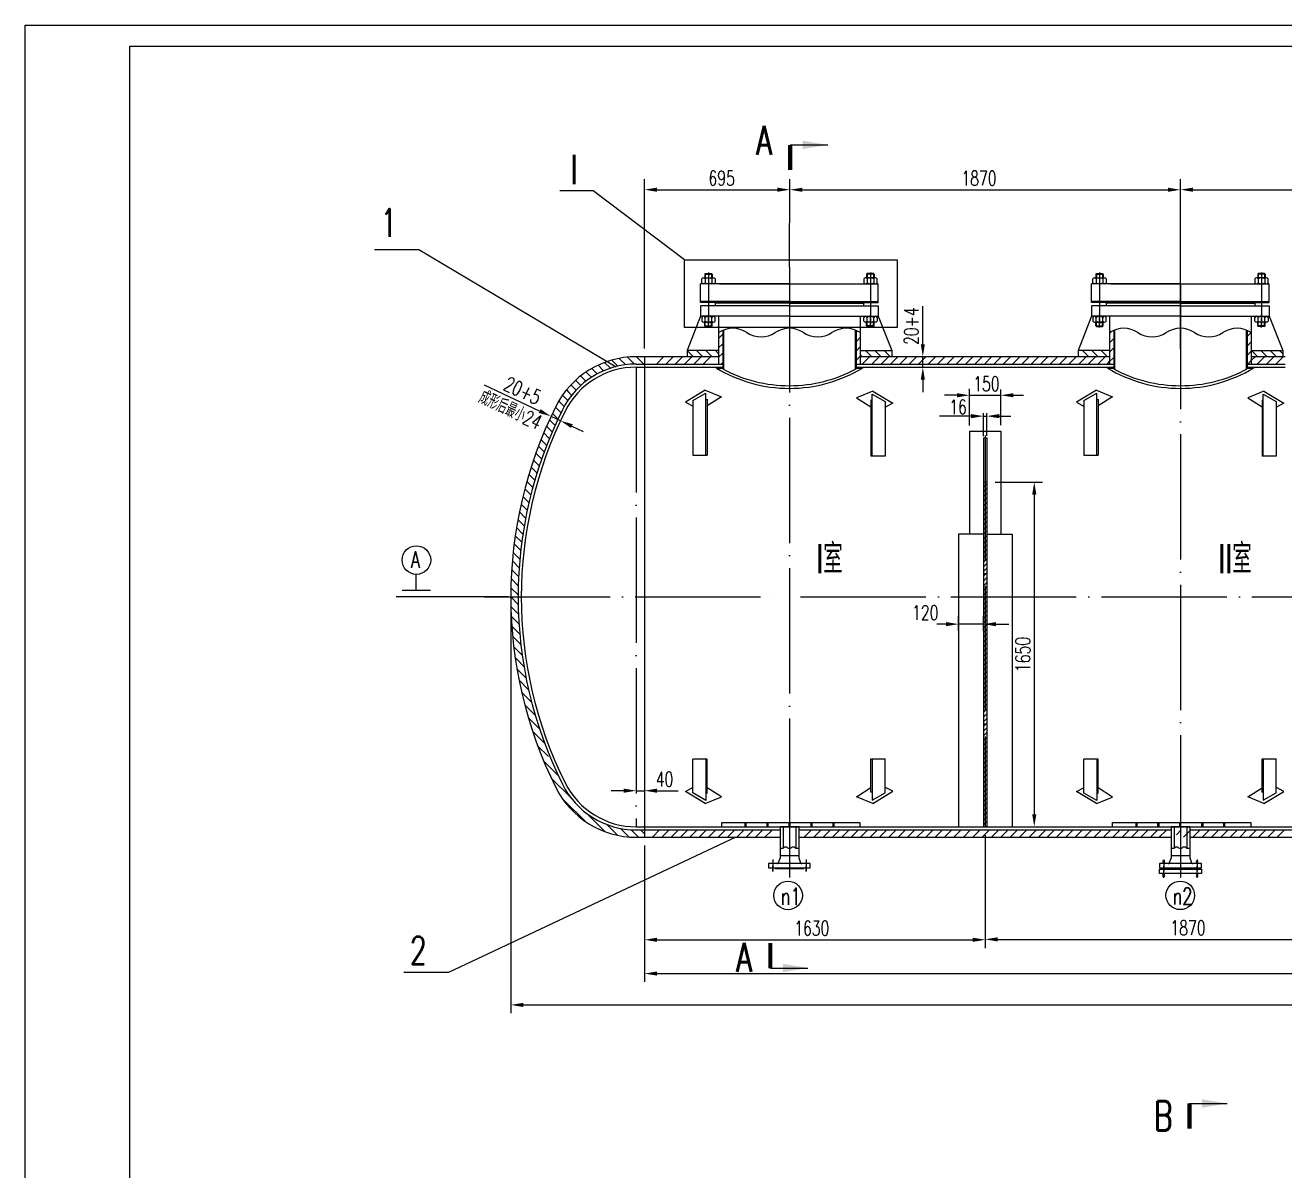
# Model space of a CAD drawing. Extents: x -54047 to 31317, y -2 to 11950.
# Drawn here: x -19668 to -13641, y 6396 to 11880 of the extents above; entities that cross this region are included whole.
import ezdxf
from ezdxf.enums import TextEntityAlignment as Align

# ---------------------------------------------------------------- set-up
doc = ezdxf.new("R2010")
doc.units = 0
doc.header["$LTSCALE"] = 20
doc.linetypes.add('DASHDOT-M', pattern=[36, 30, -3, 0, -3])
doc.layers.get('0').update_dxf_attribs({"linetype": 'CONTINUOUS'})
doc.styles.add('BIAOZHU', font='ROMANS.shx', dxfattribs={"width": 0.7, "bigfont": 'HLFSD.shx'})
doc.styles.add('HZ', font='ROMANS.shx', dxfattribs={"width": 0.7, "height": 60, "bigfont": 'HLFSD.shx'})
doc.styles.add('ROMANS', font='ROMANS', dxfattribs={"width": 0.7, "height": 60})
pattern_1 = [(135, (-19667.798, 1992.204), (-22.45064, -22.45064), [])]
pattern_2 = [(45, (-19637.798, 1992.204), (-11.22532, 11.22532), [])]

msp = doc.modelspace()

# ---------------------------------------------------------------- hatches: boundary and pattern name
at = {"linetype": 'Continuous'}
h = msp.add_hatch(dxfattribs=at)
h.set_pattern_fill('ANSI31', scale=10, style=0)
h.set_pattern_definition([(45, (-19574.798, 1992.204), (-22.45064, 22.45064), [])])
h.paths.add_polyline_path([(-16330.3, 10387.7), (-16350.3, 10387.7), (-16350.3, 10257.8), (-16330.3, 10257.8)])
h.paths.add_polyline_path([(-16330.3, 10419.4, 0.046124), (-16350.3, 10408.7), (-16350.3, 10387.7), (-16330.3, 10387.7)])
h.paths.add_polyline_path([(-15672.3, 10387.7), (-15692.3, 10387.7), (-15692.3, 10257.8), (-15672.3, 10257.8)])
h.paths.add_polyline_path([(-15672.3, 10408.7, 0.046124), (-15692.3, 10419.4), (-15692.3, 10387.7), (-15672.3, 10387.7)])
h = msp.add_hatch(dxfattribs=at)
h.set_pattern_fill('ANSI31', scale=10, style=0)
h.set_pattern_definition([(45, (-19703.798, 1992.204), (-22.45064, 22.45064), [])])
h.paths.add_polyline_path([(-14459.3, 10419.4, 0.046124), (-14479.3, 10408.7), (-14479.3, 10257.8), (-14459.3, 10257.8)])
h.paths.add_polyline_path([(-13801.3, 10408.7, 0.046124), (-13821.3, 10419.4), (-13821.3, 10257.8), (-13801.3, 10257.8)])
h = msp.add_hatch(dxfattribs=at)
h.set_pattern_fill('ANSI31', scale=10, angle=90, style=0)
h.set_pattern_definition([(135, (-19574.798, 1992.204), (-22.45064, -22.45064), [])])
h.paths.add_polyline_path([(-15521.3, 10322.8), (-15672.3, 10322.8), (-15672.3, 10292.8), (-15521.3, 10292.8)])
h.paths.add_polyline_path([(-16350.3, 10322.8), (-16501.3, 10322.8), (-16501.3, 10292.8), (-16350.3, 10292.8)])
h = msp.add_hatch(dxfattribs=at)
h.set_pattern_fill('ANSI31', scale=10, angle=90, style=0)
h.set_pattern_definition([(135, (-19703.798, 1992.204), (-22.45064, -22.45064), [])])
h.paths.add_polyline_path([(-13650.3, 10322.8), (-13801.3, 10322.8), (-13801.3, 10292.8), (-13650.3, 10292.8)])
h.paths.add_polyline_path([(-14479.3, 10322.8), (-14630.3, 10322.8), (-14630.3, 10292.8), (-14479.3, 10292.8)])
h = msp.add_hatch(dxfattribs=at)
h.set_pattern_fill('ANSI31', scale=10, angle=90, style=0)
h.set_pattern_definition(pattern_1)
h.paths.add_polyline_path([(-16744.3, 10257.8), (-16704.3, 10257.8), (-16704.3, 10292.8), (-16744.3, 10292.8, 0.150271), (-16986, 10218.5), (-16956.7, 10195.8, -0.142887)])
h.paths.add_polyline_path([(-17120.3, 9992.8), (-17152, 10007.6, 0.034825), (-17254.1, 9742.8), (-17217.4, 9742.8, -0.03348)])
h.paths.add_polyline_path([(-17217.4, 9742.8), (-17254.1, 9742.8, 0.074775), (-17344.3, 9142.8), (-17309.3, 9142.8, -0.076127)])
h = msp.add_hatch(dxfattribs=at)
h.set_pattern_fill('ANSI31', scale=10, style=0)
h.set_pattern_definition([(45, (-19615.294, 1992.204), (-22.45064, 22.45064), [])])
h.paths.add_polyline_path([(-16390.8, 10292.8), (-16651.8, 10292.8), (-16651.8, 10257.8), (-16390.8, 10257.8)])
h = msp.add_hatch(dxfattribs=at)
h.set_pattern_fill('ANSI31', scale=10, angle=90, style=0)
h.set_pattern_definition(pattern_1)
h.paths.add_polyline_path([(-16956.7, 10195.8), (-16986, 10218.5, 0.074338), (-17079.4, 10132.3), (-17051.8, 10110.8, -0.081254)])
h = msp.add_hatch(dxfattribs=at)
h.set_pattern_fill('ANSI31', scale=5, style=0)
h.set_pattern_definition(pattern_2)
h.paths.add_polyline_path([(-15074.3, 9692.8), (-15082.3, 9692.8), (-15082.3, 9514.7), (-15074.3, 9514.7)])
h = msp.add_hatch(dxfattribs=at)
h.set_pattern_fill('ANSI31', scale=5, style=0)
h.set_pattern_definition(pattern_2)
h.paths.add_polyline_path([(-15066.3, 9692.8), (-15074.3, 9692.8), (-15074.3, 9514.7), (-15066.3, 9514.7)])
h = msp.add_hatch(dxfattribs=at)
h.set_pattern_fill('ANSI31', scale=5, style=0)
h.set_pattern_definition(pattern_2)
h.paths.add_polyline_path([(-15066.3, 9514.7), (-15074.3, 9514.7), (-15074.3, 9142.8), (-15066.3, 9142.8)])
h.paths.add_polyline_path([(-15074.3, 9514.7), (-15082.3, 9514.7), (-15082.3, 9482.8), (-15082.3, 9142.8), (-15074.3, 9142.8)])
h = msp.add_hatch(dxfattribs=at)
h.set_pattern_fill('ANSI31', scale=10, angle=90, style=0)
h.set_pattern_definition(pattern_1)
h.paths.add_polyline_path([(-17309.3, 9142.8), (-17344.3, 9142.8, 0.036425), (-17322.7, 8846.8), (-17284.9, 8830.7, -0.039093)])
h = msp.add_hatch(dxfattribs=at)
h.set_pattern_fill('ANSI31', scale=5, style=0)
h.set_pattern_definition(pattern_2)
h.paths.add_polyline_path([(-15074.3, 9142.8), (-15082.3, 9142.8), (-15082.3, 9007.6), (-15074.3, 9007.6)])
h.paths.add_polyline_path([(-15066.3, 9142.8), (-15074.3, 9142.8), (-15074.3, 9007.6), (-15066.3, 9007.6)])
h = msp.add_hatch(dxfattribs=at)
h.set_pattern_fill('ANSI31', scale=5, style=0)
h.set_pattern_definition(pattern_2)
h.paths.add_polyline_path([(-15074.3, 9007.6), (-15082.3, 9007.6), (-15082.3, 8384.4), (-15074.3, 8384.4)])
h.paths.add_polyline_path([(-15066.3, 9007.6), (-15074.3, 9007.6), (-15074.3, 8384.4), (-15066.3, 8384.4)])
h = msp.add_hatch(dxfattribs=at)
h.set_pattern_fill('ANSI31', scale=10, angle=90, style=0)
h.set_pattern_definition(pattern_1)
h.paths.add_polyline_path([(-17284.9, 8830.7), (-17322.7, 8846.8, 0.059626), (-17195.9, 8378.8), (-17158.1, 8378.8, -0.058724)])
h = msp.add_hatch(dxfattribs=at)
h.set_pattern_fill('ANSI31', scale=5, style=0)
h.set_pattern_definition(pattern_2)
h.paths.add_polyline_path([(-15074.3, 8384.4), (-15082.3, 8384.4), (-15082.3, 8042.8), (-15074.3, 8042.8)])
h.paths.add_polyline_path([(-15066.3, 8384.4), (-15074.3, 8384.4), (-15074.3, 8042.8), (-15066.3, 8042.8)])
h = msp.add_hatch(dxfattribs=at)
h.set_pattern_fill('ANSI31', scale=10, angle=90, style=0)
h.set_pattern_definition(pattern_1)
h.paths.add_polyline_path([(-17060.9, 8186.6), (-17090.8, 8168.1, 0.11693), (-16939.5, 8039.6), (-16921.1, 8069.5, -0.117004)])
h = msp.add_hatch(dxfattribs=at)
h.set_pattern_fill('ANSI31', scale=10, angle=90, style=0)
h.set_pattern_definition(pattern_1)
h.paths.add_polyline_path([(-16704.3, 8027.8), (-16744.3, 8027.8, -0.116477), (-16921.1, 8069.5), (-16939.5, 8039.6, 0.118331), (-16744.3, 7992.8), (-16704.3, 7992.8)])

# ---------------------------------------------------------------- linework, layer by layer
at = {"color": 7, "linetype": 'Continuous'}
for p, q in [((-19667.8, 11880), (-2867.8, 11880)), ((-19667.8, 0), (-19667.8, 11880)), ((-16704.3, 10332.8), (-16704.3, 11142.4)), ((-16644.3, 11092.5), (-16069.3, 11092.5)), ((-16011.3, 10721), (-16009.3, 11142.4)), ((-15949.3, 11092.1), (-14200.3, 11092.1)), ((-14140.3, 10641.8), (-14140.3, 11142.4)), ((-14140.3, 11132.1), (-14140.3, 11132.4)), ((-14080.3, 11092.4), (-12330.3, 11092.4)), ((-16950.7, 11087.5), (-17109.1, 11087.5)), ((-16513.7, 10756.1), (-16950.7, 11087.5)), ((-16009.3, 11052.5), (-16009.3, 11052.1)), ((-14140.3, 11052.5), (-14140.3, 11052.1)), ((-14140.3, 10370.9), (-14140.3, 10978)), ((-16840, 10242.3), (-17783.9, 10804)), ((-14140.3, 10330.9), (-14140.3, 10768.5)), ((-16413.8, 10690.6), (-16413.8, 10670.6)), ((-16383.8, 10690.6), (-16383.8, 10670.6)), ((-15638.8, 10690.6), (-15638.8, 10670.6)), ((-15608.8, 10690.6), (-15608.8, 10670.6)), ((-14542.8, 10690.6), (-14542.8, 10670.6)), ((-14512.8, 10690.6), (-14512.8, 10670.6)), ((-13767.8, 10690.6), (-13767.8, 10670.6)), ((-13737.8, 10690.6), (-13737.8, 10670.6)), ((-15373, 10352.8), (-15373, 10535.6)), ((-16413.8, 10438), (-16413.8, 10458)), ((-16383.8, 10438), (-16383.8, 10458)), ((-15638.8, 10438), (-15638.8, 10458)), ((-15608.8, 10438), (-15608.8, 10458)), ((-14542.8, 10438), (-14542.8, 10458)), ((-14512.8, 10438), (-14512.8, 10458)), ((-13767.8, 10438), (-13767.8, 10458)), ((-13737.8, 10438), (-13737.8, 10458)), ((-15662.5, 10257.3), (-15627.5, 10292.3)), ((-15617.6, 10257.3), (-15582.6, 10292.3)), ((-15572.7, 10257.3), (-15537.7, 10292.3)), ((-15527.8, 10257.3), (-15492.8, 10292.3)), ((-15482.9, 10257.3), (-15447.9, 10292.3)), ((-15438, 10257.3), (-15403, 10292.3)), ((-15393.1, 10257.3), (-15358.1, 10292.3)), ((-15373, 10242.8), (-15373, 10292.8)), ((-15348.1, 10257.3), (-15313.1, 10292.3)), ((-15303.2, 10257.3), (-15268.2, 10292.3)), ((-15258.3, 10257.3), (-15223.3, 10292.3)), ((-15213.4, 10257.3), (-15178.4, 10292.3)), ((-15168.5, 10257.3), (-15133.5, 10292.3)), ((-15123.6, 10257.3), (-15088.6, 10292.3)), ((-15078.7, 10257.3), (-15043.7, 10292.3)), ((-15033.8, 10257.3), (-14998.8, 10292.3)), ((-14988.9, 10257.3), (-14953.9, 10292.3)), ((-14944, 10257.3), (-14909, 10292.3)), ((-14899.1, 10257.3), (-14864.1, 10292.3)), ((-14854.2, 10257.3), (-14819.2, 10292.3)), ((-14809.3, 10257.3), (-14774.3, 10292.3)), ((-14764.4, 10257.3), (-14728.9, 10292.8)), ((-14719.4, 10257.8), (-14684.4, 10292.8)), ((-14674.5, 10257.8), (-14639.5, 10292.8)), ((-14626.2, 10257.8), (-14591.2, 10292.8)), ((-14581.3, 10257.8), (-14546.3, 10292.8)), ((-14536.4, 10257.8), (-14501.4, 10292.8)), ((-14491.5, 10257.8), (-14479.3, 10270)), ((-13801.3, 10274.4), (-13783, 10292.8)), ((-13773.1, 10257.8), (-13738.1, 10292.8)), ((-13728.2, 10257.8), (-13693.2, 10292.8)), ((-13683.3, 10257.8), (-13648.3, 10292.8)), ((-17206.3, 10033), (-17471, 10156.1)), ((-15373, 10182.8), (-15373, 10122.8)), ((-15149.3, 9963.8), (-15149.3, 10138.8)), ((-14999.3, 9965.2), (-14999.3, 10136.3)), ((-17089.3, 10055.3), (-17114.9, 10080.9)), ((-17072.2, 10083.1), (-17097.4, 10108.3)), ((-17053.2, 10109), (-17066.1, 10121.9)), ((-15209.3, 10108.5), (-15269.3, 10108.5)), ((-15149.3, 10108.5), (-14999.3, 10108.5)), ((-14939.3, 10108.5), (-14891.4, 10108.5)), ((-17106.7, 9986.4), (-17152, 10007.6)), ((-17119.1, 9995.3), (-17145.4, 10021.6)), ((-17104.5, 10025.6), (-17130.6, 10051.7)), ((-15142.3, 10008.5), (-15293.9, 10008.5)), ((-15082.3, 9913.3), (-15082.3, 10022.5)), ((-15082.3, 10008.5), (-15066.3, 10008.5)), ((-15066.3, 9913.7), (-15066.3, 10022.5)), ((-15006.3, 10008.5), (-14952.2, 10008.5)), ((-17052.3, 9961), (-16998, 9935.5)), ((-15026.3, 9692.8), (-14799.8, 9692.8)), ((-14839.8, 9632.8), (-14839.8, 8102.8)), ((-17798.9, 9251), (-17798.9, 9176.1)), ((-17356.9, 9142.8), (-17644, 9142.8)), ((-17344.3, 9102.8), (-17344.3, 7150.2)), ((-15202.3, 8980.9), (-15202.3, 9052.8)), ((-15082.3, 8980.9), (-15082.3, 9052.8)), ((-15262.3, 9012.8), (-15305.8, 9012.8)), ((-15082.3, 9012.8), (-15202.3, 9012.8)), ((-15022.3, 9012.8), (-14962.3, 9012.8)), ((-17117.9, 8287.9), (-17186.8, 8356.8)), ((-17059.2, 8184.2), (-17151.1, 8276.1)), ((-16804.3, 8215.6), (-16864.3, 8215.6)), ((-16744.3, 8215.6), (-16704.3, 8215.6)), ((-16644.3, 8215.6), (-16542.9, 8215.6)), ((-16667.2, 7992.8), (-16632.2, 8027.8)), ((-16622.3, 7992.8), (-16587.3, 8027.8)), ((-16577.4, 7992.8), (-16542.4, 8027.8)), ((-16532.5, 7992.8), (-16497.5, 8027.8)), ((-16487.6, 7992.8), (-16452.6, 8027.8)), ((-16442.7, 7992.8), (-16407.7, 8027.8)), ((-16397.8, 7992.8), (-16362.8, 8027.8)), ((-16352.9, 7992.8), (-16317.9, 8027.8)), ((-16308, 7992.8), (-16273, 8027.8)), ((-16263.1, 7992.8), (-16228.1, 8027.8)), ((-16218.2, 7992.8), (-16183.2, 8027.8)), ((-16173.3, 7992.8), (-16138.3, 8027.8)), ((-16128.4, 7992.8), (-16095.6, 8025.6)), ((-15940, 7992.8), (-15905, 8027.8)), ((-15895.1, 7992.8), (-15860.1, 8027.8)), ((-15850.2, 7992.8), (-15815.2, 8027.8)), ((-15805.3, 7992.8), (-15770.3, 8027.8)), ((-15760.3, 7992.8), (-15725.3, 8027.8)), ((-15715.4, 7992.8), (-15680.4, 8027.8)), ((-15670.5, 7992.8), (-15635.5, 8027.8)), ((-15625.6, 7992.8), (-15590.6, 8027.8)), ((-15580.7, 7992.8), (-15545.7, 8027.8)), ((-15569.4, 8042.8), (-15543.4, 8042.8)), ((-15535.8, 7992.8), (-15500.8, 8027.8)), ((-15490.9, 7992.8), (-15455.9, 8027.8)), ((-15446, 7992.8), (-15411, 8027.8)), ((-15401.1, 7992.8), (-15368.3, 8025.6)), ((-15358.8, 7992.8), (-15323.8, 8027.8)), ((-15313.9, 7992.8), (-15278.9, 8027.8)), ((-15269, 7992.8), (-15234, 8027.8)), ((-15224.1, 7992.8), (-15189.1, 8027.8)), ((-15179.2, 7992.8), (-15144.2, 8027.8)), ((-15134.3, 7992.8), (-15099.3, 8027.8)), ((-15089.4, 7992.8), (-15054.4, 8027.8)), ((-15044.5, 7992.8), (-15009.5, 8027.8)), ((-14999.6, 7992.8), (-14964.6, 8027.8)), ((-14988.2, 8042.8), (-14962.2, 8042.8)), ((-14954.7, 7992.8), (-14919.7, 8027.8)), ((-14909.8, 7992.8), (-14874.8, 8027.8)), ((-14906.3, 8042.8), (-14799.8, 8042.8)), ((-14864.9, 7992.8), (-14829.9, 8027.8)), ((-14820, 7992.8), (-14787.1, 8025.6)), ((-14778.3, 7992.8), (-14743.3, 8027.8)), ((-14733.4, 7992.8), (-14698.4, 8027.8)), ((-14688.5, 7992.8), (-14653.5, 8027.8)), ((-14643.6, 7992.8), (-14608.6, 8027.8)), ((-14598.7, 7992.8), (-14563.7, 8027.8)), ((-14553.8, 7992.8), (-14518.8, 8027.8)), ((-14508.9, 7992.8), (-14473.9, 8027.8)), ((-14464, 7992.8), (-14429, 8027.8)), ((-14452.6, 8042.8), (-14426.7, 8042.8)), ((-14419.1, 7992.8), (-14384.1, 8027.8)), ((-14374.2, 7992.8), (-14339.2, 8027.8)), ((-14370.8, 8042.8), (-14264.2, 8042.8)), ((-14329.3, 7992.8), (-14294.3, 8027.8)), ((-14284.4, 7992.8), (-14251.6, 8025.6)), ((-14242.2, 7992.8), (-14209.4, 8025.6)), ((-14159.8, 8004.3), (-14136.3, 8027.8)), ((-14126.4, 7992.8), (-14091.4, 8027.8)), ((-14081.5, 7992.8), (-14046.5, 8027.8)), ((-14036.6, 7992.8), (-14001.6, 8027.8)), ((-13991.7, 7992.8), (-13956.7, 8027.8)), ((-13946.8, 7992.8), (-13911.8, 8027.8)), ((-13901.9, 7992.8), (-13866.9, 8027.8)), ((-13857, 7992.8), (-13822, 8027.8)), ((-13812.1, 7992.8), (-13777.1, 8027.8)), ((-13767.2, 7992.8), (-13732.2, 8027.8)), ((-13722.3, 7992.8), (-13687.3, 8027.8)), ((-13677.4, 7992.8), (-13642.4, 8027.8)), ((-16268.3, 7992.8), (-17643.2, 7345.7)), ((-15074.3, 8002.8), (-15074.3, 7462)), ((-15074.3, 8002.8), (-15074.3, 7463.9)), ((-16704.3, 7952.8), (-16704.3, 7462)), ((-16704.3, 7952.8), (-16704.3, 7300.3)), ((-16704.3, 7952.8), (-16704.3, 7598.1)), ((-16644.3, 7502), (-15134.3, 7502)), ((-15014.3, 7503.9), (-13264.3, 7503.9)), ((-16644.3, 7340.3), (-9764.3, 7340.3)), ((-17284.3, 7190.2), (-9124.3, 7190.2))]:
    msp.add_line(p, q, dxfattribs=at)
at = {"color": 4, "linetype": 'Continuous'}
for p, q in [((-19167.8, 11780), (-2967.8, 11780)), ((-19167.8, 100), (-19167.8, 11780)), ((-16007.6, 11306.9), (-15827.6, 11306.9)), ((-17783.9, 10804), (-17997.3, 10804)), ((-16423.1, 10670.6), (-16374.5, 10670.6)), ((-16413.8, 10690.6), (-16416.8, 10687.6)), ((-16416.8, 10687.6), (-16416.8, 10670.6)), ((-16416.8, 10687.6), (-16380.8, 10687.6)), ((-16413.8, 10690.6), (-16383.8, 10690.6)), ((-16383.8, 10690.6), (-16380.8, 10687.6)), ((-16380.8, 10687.6), (-16380.8, 10670.6)), ((-15599.5, 10670.6), (-15648.1, 10670.6)), ((-15638.8, 10690.6), (-15641.8, 10687.6)), ((-15605.8, 10687.6), (-15641.8, 10687.6)), ((-15641.8, 10687.6), (-15641.8, 10670.6)), ((-15608.8, 10690.6), (-15638.8, 10690.6)), ((-15608.8, 10690.6), (-15605.8, 10687.6)), ((-15605.8, 10687.6), (-15605.8, 10670.6)), ((-14552.1, 10670.6), (-14503.5, 10670.6)), ((-14542.8, 10690.6), (-14545.8, 10687.6)), ((-14545.8, 10687.6), (-14509.8, 10687.6)), ((-14545.8, 10687.6), (-14545.8, 10670.6)), ((-14542.8, 10690.6), (-14512.8, 10690.6)), ((-14512.8, 10690.6), (-14509.8, 10687.6)), ((-14509.8, 10687.6), (-14509.8, 10670.6)), ((-13728.5, 10670.6), (-13777.1, 10670.6)), ((-13767.8, 10690.6), (-13770.8, 10687.6)), ((-13770.8, 10687.6), (-13770.8, 10670.6)), ((-13734.8, 10687.6), (-13770.8, 10687.6)), ((-13737.8, 10690.6), (-13767.8, 10690.6)), ((-13737.8, 10690.6), (-13734.8, 10687.6)), ((-13734.8, 10687.6), (-13734.8, 10670.6)), ((-16436.3, 10551.8), (-16436.3, 10641.8)), ((-16011.3, 10641.8), (-16436.3, 10641.8)), ((-16430.7, 10647.3), (-16430.7, 10665.1)), ((-16374.5, 10641.8), (-16423.1, 10641.8)), ((-16414.8, 10665.1), (-16414.8, 10647.3)), ((-16382.9, 10665.1), (-16382.9, 10647.3)), ((-16367, 10665.1), (-16367, 10647.3)), ((-16346.3, 10641.8), (-15676.3, 10641.8)), ((-16011.3, 10641.8), (-15586.3, 10641.8)), ((-15655.7, 10665.1), (-15655.7, 10647.3)), ((-15648.1, 10641.8), (-15599.5, 10641.8)), ((-15639.8, 10665.1), (-15639.8, 10647.3)), ((-15607.9, 10665.1), (-15607.9, 10647.3)), ((-15592, 10647.3), (-15592, 10665.1)), ((-15586.3, 10551.8), (-15586.3, 10641.8)), ((-14140.3, 10641.8), (-14565.3, 10641.8)), ((-14565.3, 10551.8), (-14565.3, 10641.8)), ((-14559.7, 10647.3), (-14559.7, 10665.1)), ((-14503.5, 10641.8), (-14552.1, 10641.8)), ((-14543.8, 10665.1), (-14543.8, 10647.3)), ((-14511.9, 10665.1), (-14511.9, 10647.3)), ((-14496, 10665.1), (-14496, 10647.3)), ((-14475.3, 10641.8), (-13805.3, 10641.8)), ((-14140.3, 10641.8), (-13715.3, 10641.8)), ((-13784.7, 10665.1), (-13784.7, 10647.3)), ((-13777.1, 10641.8), (-13728.5, 10641.8)), ((-13768.8, 10665.1), (-13768.8, 10647.3)), ((-13736.9, 10665.1), (-13736.9, 10647.3)), ((-13721, 10647.3), (-13721, 10665.1)), ((-13715.3, 10551.8), (-13715.3, 10641.8)), ((-16011.3, 10556.8), (-16436.3, 10556.8)), ((-16011.3, 10551.8), (-16436.3, 10551.8)), ((-16366.3, 10548.8), (-16366.3, 10536.8)), ((-16011.3, 10548.8), (-16366.3, 10548.8)), ((-16361.3, 10551.8), (-16361.3, 10548.8)), ((-16011.3, 10556.8), (-15586.3, 10556.8)), ((-16011.3, 10551.8), (-15586.3, 10551.8)), ((-16011.3, 10548.8), (-15656.3, 10548.8)), ((-15661.3, 10551.8), (-15661.3, 10548.8)), ((-15656.3, 10548.8), (-15656.3, 10536.8)), ((-14140.3, 10556.8), (-14565.3, 10556.8)), ((-14140.3, 10551.8), (-14565.3, 10551.8)), ((-14140.3, 10548.8), (-14495.3, 10548.8)), ((-14495.3, 10548.8), (-14495.3, 10536.8)), ((-14490.3, 10551.8), (-14490.3, 10548.8)), ((-14140.3, 10556.8), (-13715.3, 10556.8)), ((-14140.3, 10551.8), (-13715.3, 10551.8)), ((-14140.3, 10548.8), (-13785.3, 10548.8)), ((-13790.3, 10551.8), (-13790.3, 10548.8)), ((-13785.3, 10548.8), (-13785.3, 10536.8)), ((-16436.3, 10486.8), (-16501.3, 10322.8)), ((-16436.3, 10536.8), (-16436.3, 10486.8)), ((-16011.3, 10536.8), (-16436.3, 10536.8)), ((-16011.3, 10486.8), (-16436.3, 10486.8)), ((-16374.5, 10486.8), (-16423.1, 10486.8)), ((-16350.3, 10486.8), (-16350.3, 10257.8)), ((-16011.3, 10536.8), (-15586.3, 10536.8)), ((-16011.3, 10486.8), (-15586.3, 10486.8)), ((-15672.3, 10486.8), (-15672.3, 10257.8)), ((-15648.1, 10486.8), (-15599.5, 10486.8)), ((-15586.3, 10536.8), (-15586.3, 10486.8)), ((-15586.3, 10486.8), (-15521.3, 10322.8)), ((-14565.3, 10486.8), (-14630.3, 10322.8)), ((-14140.3, 10536.8), (-14565.3, 10536.8)), ((-14565.3, 10536.8), (-14565.3, 10486.8)), ((-14140.3, 10486.8), (-14565.3, 10486.8)), ((-14503.5, 10486.8), (-14552.1, 10486.8)), ((-14479.3, 10486.8), (-14479.3, 10257.8)), ((-14140.3, 10536.8), (-13715.3, 10536.8)), ((-14140.3, 10486.8), (-13715.3, 10486.8)), ((-13801.3, 10486.8), (-13801.3, 10257.8)), ((-13777.1, 10486.8), (-13728.5, 10486.8)), ((-13715.3, 10536.8), (-13715.3, 10486.8)), ((-13715.3, 10486.8), (-13650.3, 10322.8)), ((-16430.7, 10481.3), (-16430.7, 10463.5)), ((-16423.1, 10458), (-16374.5, 10458)), ((-16416.8, 10441), (-16416.8, 10458)), ((-16416.8, 10441), (-16380.8, 10441)), ((-16413.8, 10438), (-16416.8, 10441)), ((-16414.8, 10463.5), (-16414.8, 10481.3)), ((-16413.8, 10438), (-16383.8, 10438)), ((-16383.8, 10438), (-16380.8, 10441)), ((-16382.9, 10463.5), (-16382.9, 10481.3)), ((-16380.8, 10441), (-16380.8, 10458)), ((-16367, 10463.5), (-16367, 10481.3)), ((-15655.7, 10463.5), (-15655.7, 10481.3)), ((-15599.5, 10458), (-15648.1, 10458)), ((-15641.8, 10441), (-15641.8, 10458)), ((-15605.8, 10441), (-15641.8, 10441)), ((-15638.8, 10438), (-15641.8, 10441)), ((-15639.8, 10463.5), (-15639.8, 10481.3)), ((-15608.8, 10438), (-15638.8, 10438)), ((-15608.8, 10438), (-15605.8, 10441)), ((-15607.9, 10463.5), (-15607.9, 10481.3)), ((-15605.8, 10441), (-15605.8, 10458)), ((-15592, 10481.3), (-15592, 10463.5)), ((-14559.7, 10481.3), (-14559.7, 10463.5)), ((-14552.1, 10458), (-14503.5, 10458)), ((-14545.8, 10441), (-14545.8, 10458)), ((-14545.8, 10441), (-14509.8, 10441)), ((-14542.8, 10438), (-14545.8, 10441)), ((-14543.8, 10463.5), (-14543.8, 10481.3)), ((-14542.8, 10438), (-14512.8, 10438)), ((-14512.8, 10438), (-14509.8, 10441)), ((-14511.9, 10463.5), (-14511.9, 10481.3)), ((-14509.8, 10441), (-14509.8, 10458)), ((-14496, 10463.5), (-14496, 10481.3)), ((-13784.7, 10463.5), (-13784.7, 10481.3)), ((-13728.5, 10458), (-13777.1, 10458)), ((-13770.8, 10441), (-13770.8, 10458)), ((-13767.8, 10438), (-13770.8, 10441)), ((-13734.8, 10441), (-13770.8, 10441)), ((-13768.8, 10463.5), (-13768.8, 10481.3)), ((-13737.8, 10438), (-13767.8, 10438)), ((-13737.8, 10438), (-13734.8, 10441)), ((-13736.9, 10463.5), (-13736.9, 10481.3)), ((-13734.8, 10441), (-13734.8, 10458)), ((-13721, 10481.3), (-13721, 10463.5)), ((-16330.3, 10419.4), (-16330.3, 10234.8)), ((-16326.3, 10421), (-16326.3, 10232.7)), ((-15696.3, 10421), (-15696.3, 10232.7)), ((-15692.3, 10419.4), (-15692.3, 10234.8)), ((-14459.3, 10419.4), (-14459.3, 10234.8)), ((-14455.3, 10421), (-14455.3, 10232.7)), ((-13825.3, 10421), (-13825.3, 10232.7)), ((-13821.3, 10419.4), (-13821.3, 10234.8)), ((-16501.3, 10322.8), (-16501.3, 10292.8)), ((-16350.3, 10322.8), (-16501.3, 10322.8)), ((-15672.3, 10322.8), (-15521.3, 10322.8)), ((-15521.3, 10322.8), (-15521.3, 10292.8)), ((-14479.3, 10322.8), (-14630.3, 10322.8)), ((-14630.3, 10322.8), (-14630.3, 10292.8)), ((-13801.3, 10322.8), (-13650.3, 10322.8)), ((-13650.3, 10322.8), (-13650.3, 10292.8)), ((-16350.3, 10292.8), (-16744.3, 10292.8)), ((-16744.3, 10257.8), (-16330.3, 10257.8)), ((-16704.3, 10292.8), (-16704.3, 9142.8)), ((-15692.3, 10257.8), (-14818.8, 10257.8)), ((-14818.8, 10292.8), (-15672.3, 10292.8)), ((-14479.3, 10292.8), (-14818.8, 10292.8)), ((-14818.8, 10257.8), (-14459.3, 10257.8)), ((-13821.3, 10257.8), (-13639.8, 10257.8)), ((-13639.8, 10292.8), (-13801.3, 10292.8)), ((-16744.3, 10242.8), (-16330.3, 10242.8)), ((-16360.3, 10242.8), (-16360.3, 10238.8)), ((-16360.3, 10238.8), (-16330.3, 10238.8)), ((-15692.3, 10242.8), (-14818.8, 10242.8)), ((-15692.3, 10238.8), (-15662.3, 10238.8)), ((-15662.3, 10242.8), (-15662.3, 10238.8)), ((-14818.8, 10242.8), (-14459.3, 10242.8)), ((-14489.3, 10242.8), (-14489.3, 10238.8)), ((-14489.3, 10238.8), (-14459.3, 10238.8)), ((-13821.3, 10242.8), (-13639.8, 10242.8)), ((-13821.3, 10238.8), (-13791.3, 10238.8)), ((-13791.3, 10242.8), (-13791.3, 10238.8)), ((-16413.8, 10133.1), (-16509.3, 10075.4)), ((-16413.8, 10133.1), (-16336.9, 10101.7)), ((-15612.8, 10127.9), (-15689.8, 10096.5)), ((-15612.8, 10127.9), (-15517.3, 10070.2)), ((-14542.8, 10132.8), (-14638.3, 10075.1)), ((-14542.8, 10132.8), (-14465.9, 10101.4)), ((-13741.8, 10127.6), (-13818.8, 10096.2)), ((-13741.8, 10127.6), (-13646.3, 10069.9)), ((-16509.3, 10075.4), (-16472.4, 10055.5)), ((-16472.9, 10084), (-16410.8, 10118.6)), ((-16472.9, 10084), (-16472.9, 9822.1)), ((-16410.8, 9822.1), (-16410.8, 10118.6)), ((-16410.8, 10087.3), (-16405.4, 10090.1)), ((-16336.9, 10101.7), (-16405.4, 10057.9)), ((-16405.4, 10090.1), (-16405.4, 9822.1)), ((-15689.8, 10096.5), (-15621.2, 10052.7)), ((-15621.2, 10084.9), (-15621.2, 9816.9)), ((-15615.8, 10082.1), (-15621.2, 10084.9)), ((-15615.8, 9816.9), (-15615.8, 10113.4)), ((-15615.8, 10113.4), (-15553.8, 10078.8)), ((-15517.3, 10070.2), (-15554.3, 10050.3)), ((-15553.8, 10078.8), (-15553.8, 9816.9)), ((-14638.3, 10075.1), (-14601.4, 10055.2)), ((-14601.9, 10083.7), (-14539.8, 10118.3)), ((-14601.9, 10083.7), (-14601.9, 9821.8)), ((-14539.8, 9821.8), (-14539.8, 10118.3)), ((-14539.8, 10087), (-14534.4, 10089.8)), ((-14465.9, 10101.4), (-14534.4, 10057.6)), ((-14534.4, 10089.8), (-14534.4, 9821.8)), ((-13818.8, 10096.2), (-13750.2, 10052.4)), ((-13744.8, 10081.8), (-13750.2, 10084.7)), ((-13750.2, 10084.7), (-13750.2, 9816.6)), ((-13744.8, 10113.1), (-13682.8, 10078.5)), ((-13744.8, 9816.6), (-13744.8, 10113.1)), ((-13646.3, 10069.9), (-13683.3, 10050)), ((-13682.8, 10078.5), (-13682.8, 9816.6)), ((-15149.3, 9936.5), (-15149.3, 9613.6)), ((-15149.3, 9936.5), (-14999.3, 9936.5)), ((-15082.3, 9905.2), (-15082.3, 8042.8)), ((-15082.3, 9905.2), (-15066.3, 9905.2)), ((-15066.3, 9905.2), (-15066.3, 8042.8)), ((-14999.3, 9936.5), (-14999.3, 9613.6)), ((-16472.9, 9822.1), (-16405.4, 9822.1)), ((-15553.8, 9816.9), (-15621.2, 9816.9)), ((-14601.9, 9821.8), (-14534.4, 9821.8)), ((-13682.8, 9816.6), (-13750.2, 9816.6)), ((-15066.3, 9692.8), (-15082.3, 9692.8)), ((-15149.3, 9613.6), (-15149.3, 9577.8)), ((-14999.3, 9613.6), (-14999.3, 9577.8)), ((-15149.3, 9577.8), (-15149.3, 9442.8)), ((-14999.3, 9577.8), (-14999.3, 9442.8)), ((-15202.3, 9442.8), (-15202.3, 8042.8)), ((-15082.3, 9442.8), (-15202.3, 9442.8)), ((-15066.3, 9442.8), (-14946.3, 9442.8)), ((-14946.3, 9442.8), (-14946.3, 8042.8)), ((-17863.5, 9176.1), (-17727.8, 9176.1)), ((-16704.3, 9142.8), (-16704.3, 7992.8)), ((-16472.9, 8204.8), (-16472.9, 8366.7)), ((-16405.4, 8366.7), (-16472.9, 8366.7)), ((-16410.8, 8366.7), (-16410.8, 8169.1)), ((-16405.4, 8204), (-16405.4, 8366.7)), ((-15621.2, 8367.7), (-15553.8, 8367.7)), ((-15621.2, 8208.5), (-15621.2, 8367.7)), ((-15615.8, 8367.7), (-15615.8, 8170)), ((-15553.8, 8205.8), (-15553.8, 8367.7)), ((-14601.9, 8204.5), (-14601.9, 8366.4)), ((-14534.4, 8366.4), (-14601.9, 8366.4)), ((-14539.8, 8366.4), (-14539.8, 8168.8)), ((-14534.4, 8203.7), (-14534.4, 8366.4)), ((-13750.2, 8367.4), (-13682.8, 8367.4)), ((-13750.2, 8208.2), (-13750.2, 8367.4)), ((-13744.8, 8367.4), (-13744.8, 8169.7)), ((-13682.8, 8205.5), (-13682.8, 8367.4)), ((-16509.3, 8211.8), (-16472.4, 8231.7)), ((-16413.8, 8154.1), (-16509.3, 8211.8)), ((-16410.8, 8169.1), (-16472.9, 8204.8)), ((-16410.8, 8203.3), (-16405.4, 8204)), ((-16336.9, 8185.5), (-16405.4, 8229.3)), ((-15689.8, 8186.5), (-15621.2, 8230.3)), ((-15615.8, 8207.5), (-15621.2, 8208.5)), ((-15615.8, 8170), (-15553.8, 8205.8)), ((-15612.8, 8155), (-15517.3, 8212.8)), ((-15517.3, 8212.8), (-15554.3, 8232.7)), ((-14638.3, 8211.6), (-14601.4, 8231.4)), ((-14542.8, 8153.8), (-14638.3, 8211.6)), ((-14539.8, 8168.8), (-14601.9, 8204.5)), ((-14539.8, 8203), (-14534.4, 8203.7)), ((-14465.9, 8185.3), (-14534.4, 8229)), ((-13818.8, 8186.2), (-13750.2, 8230)), ((-13744.8, 8207.2), (-13750.2, 8208.2)), ((-13744.8, 8169.7), (-13682.8, 8205.5)), ((-13741.8, 8154.8), (-13646.3, 8212.5)), ((-13646.3, 8212.5), (-13683.3, 8232.4)), ((-16413.8, 8154.1), (-16336.9, 8185.5)), ((-15612.8, 8155), (-15689.8, 8186.5)), ((-14542.8, 8153.8), (-14465.9, 8185.3)), ((-13741.8, 8154.8), (-13818.8, 8186.2)), ((-16744.3, 8042.8), (-9664.3, 8042.8)), ((-16744.3, 8027.8), (-16055.8, 8027.8)), ((-16335.1, 8062.8), (-15673.9, 8062.8)), ((-16335.1, 8052.8), (-16335.1, 8062.8)), ((-16335.1, 8042.8), (-16335.1, 8052.8)), ((-16222.5, 8042.8), (-16222.5, 8062.8)), ((-16217.5, 8042.8), (-16217.5, 8062.8)), ((-16117.5, 8042.8), (-16117.5, 8062.8)), ((-16112.5, 8042.8), (-16112.5, 8062.8)), ((-15966.8, 8042.8), (-16055.8, 8042.8)), ((-16055.8, 8042.8), (-16055.8, 7893.8)), ((-15965.2, 8042.8), (-16054.2, 8042.8)), ((-16042, 8042.8), (-16042, 7940.5)), ((-16012.5, 8042.8), (-16012.5, 8062.8)), ((-16007.5, 8042.8), (-16007.5, 8062.8)), ((-15980.7, 8042.8), (-15980.7, 7940.5)), ((-15966.8, 8042.8), (-15966.8, 7893.8)), ((-15966.8, 8027.8), (-14184.8, 8027.8)), ((-15906.9, 8042.8), (-15906.9, 8062.8)), ((-15901.9, 8042.8), (-15901.9, 8062.8)), ((-15801.9, 8042.8), (-15801.9, 8062.8)), ((-15796.9, 8042.8), (-15796.9, 8062.8)), ((-15673.9, 8062.8), (-15673.9, 8042.8)), ((-14465.5, 8062.8), (-13804.3, 8062.8)), ((-14465.5, 8052.8), (-14465.5, 8062.8)), ((-14465.5, 8042.8), (-14465.5, 8052.8)), ((-14352.9, 8042.8), (-14352.9, 8062.8)), ((-14347.9, 8042.8), (-14347.9, 8062.8)), ((-14247.9, 8042.8), (-14247.9, 8062.8)), ((-14242.9, 8042.8), (-14242.9, 8062.8)), ((-14095.8, 8042.8), (-14184.8, 8042.8)), ((-14184.8, 8042.8), (-14184.8, 7893.8)), ((-14095.6, 8042.8), (-14184.6, 8042.8)), ((-14095.2, 8042.8), (-14184.2, 8042.8)), ((-14171, 8042.8), (-14171, 7940.5)), ((-14142.9, 8042.8), (-14142.9, 8062.8)), ((-14137.9, 8042.8), (-14137.9, 8062.8)), ((-14109.7, 8042.8), (-14109.7, 7940.5)), ((-14095.8, 8042.8), (-14095.8, 7893.8)), ((-14095.8, 8027.8), (-12314.8, 8027.8)), ((-14037.3, 8042.8), (-14037.3, 8062.8)), ((-14032.3, 8042.8), (-14032.3, 8062.8)), ((-13932.3, 8042.8), (-13932.3, 8062.8)), ((-13927.3, 8042.8), (-13927.3, 8062.8)), ((-13804.3, 8062.8), (-13804.3, 8042.8)), ((-16744.3, 7992.8), (-16055.8, 7992.8)), ((-15966.8, 7992.8), (-14184.8, 7992.8)), ((-14095.8, 7992.8), (-12314.8, 7992.8)), ((-16055.8, 7905.8), (-15966.8, 7905.8)), ((-14184.8, 7905.8), (-14095.8, 7905.8)), ((-15911.3, 7866.8), (-16111.3, 7866.8)), ((-16111.3, 7866.8), (-16111.3, 7845.8)), ((-16111.3, 7845.8), (-15911.3, 7845.8)), ((-16080.3, 7845.8), (-16080.3, 7842.8)), ((-16080.3, 7842.8), (-15942.3, 7842.8)), ((-16055.8, 7893.8), (-16064.8, 7870.6)), ((-15966.8, 7893.8), (-15957.8, 7870.6)), ((-15942.3, 7842.8), (-15942.3, 7845.8)), ((-15911.3, 7845.8), (-15911.3, 7866.8)), ((-14040.3, 7866.8), (-14240.3, 7866.8)), ((-14240.3, 7866.8), (-14240.3, 7845.8)), ((-14240.3, 7845.8), (-14040.3, 7845.8)), ((-14240.3, 7839.8), (-14040.3, 7839.8)), ((-14240.3, 7818.8), (-14240.3, 7839.8)), ((-14225.6, 7869.3), (-14215, 7879.9)), ((-14220.3, 7874.6), (-14225.6, 7879.9)), ((-14220.3, 7874.6), (-14215.1, 7869.4)), ((-14209.3, 7845.8), (-14209.3, 7842.8)), ((-14209.3, 7842.8), (-14071.3, 7842.8)), ((-14209.3, 7842.8), (-14071.3, 7842.8)), ((-14209.3, 7839.8), (-14209.3, 7842.8)), ((-14184.8, 7893.8), (-14193.8, 7870.6)), ((-14095.8, 7893.8), (-14086.8, 7870.6)), ((-14071.3, 7842.8), (-14071.3, 7845.8)), ((-14071.3, 7842.8), (-14071.3, 7839.8)), ((-14055, 7869.3), (-14065.6, 7879.9)), ((-14060.3, 7874.6), (-14065.6, 7869.4)), ((-14060.3, 7874.6), (-14055.1, 7879.9)), ((-14040.3, 7845.8), (-14040.3, 7866.8)), ((-14040.3, 7839.8), (-14040.3, 7818.8)), ((-14040.3, 7818.8), (-14240.3, 7818.8)), ((-14220.3, 7809.5), (-14225.6, 7814.8)), ((-14225.6, 7804.2), (-14215, 7814.8)), ((-14220.3, 7809.5), (-14215.1, 7804.3)), ((-14055, 7804.2), (-14065.6, 7814.8)), ((-14060.3, 7809.5), (-14065.6, 7804.3)), ((-14060.3, 7809.5), (-14055.1, 7814.8)), ((-16102.6, 7365.9), (-15922.6, 7365.9)), ((-17643.2, 7345.7), (-17856.5, 7345.7)), ((-14097.4, 6718.4), (-13917.4, 6718.4))]:
    msp.add_line(p, q, dxfattribs=at)
at = {"color": 1, "linetype": 'DASHDOT-M'}
for p, q in [((-16398.8, 10696), (-16398.8, 10634.6)), ((-16398.8, 10685.8), (-16398.8, 10449.3)), ((-16011.3, 10721), (-16011.3, 7992.8)), ((-15623.8, 10696), (-15623.8, 10634.6)), ((-15623.8, 10685.8), (-15623.8, 10449.3)), ((-14527.8, 10696), (-14527.8, 10634.6)), ((-14527.8, 10685.8), (-14527.8, 10449.3)), ((-13752.8, 10696), (-13752.8, 10634.6)), ((-13752.8, 10685.8), (-13752.8, 10449.3)), ((-16011.3, 10641.8), (-16011.3, 10616.4)), ((-15623.8, 10645.6), (-15623.8, 10449.3)), ((-14140.3, 10641.8), (-14140.3, 7992.8)), ((-14140.3, 10641.8), (-14140.3, 10616.4)), ((-13752.8, 10645.6), (-13752.8, 10449.3)), ((-16398.8, 10432.6), (-16398.8, 10494)), ((-15623.8, 10432.6), (-15623.8, 10494)), ((-14527.8, 10432.6), (-14527.8, 10494)), ((-13752.8, 10432.6), (-13752.8, 10494)), ((-16744.3, 10242.8), (-16744.3, 8042.8)), ((-15074.3, 9915.7), (-15074.3, 8042.8)), ((-17356.9, 9142.8), (-17893.2, 9142.8)), ((-17469.5, 9142.8), (-16063.8, 9142.8)), ((-15958.8, 9142.8), (-8884.1, 9142.8)), ((-16011.3, 8076.9), (-16011.3, 7799.6)), ((-14140.3, 8076.9), (-14140.3, 7799.6)), ((-16091.3, 7885.5), (-16091.3, 7830.8)), ((-16091.3, 7829.2), (-16091.3, 7854.8)), ((-15931.3, 7885.5), (-15931.3, 7830.8)), ((-15931.3, 7828.5), (-15931.3, 7854.8)), ((-14220.3, 7885.5), (-14220.3, 7830.8)), ((-14220.3, 7797.9), (-14220.3, 7854.8)), ((-14060.3, 7885.5), (-14060.3, 7830.8)), ((-14060.3, 7797.9), (-14060.3, 7854.8))]:
    msp.add_line(p, q, dxfattribs=at)
at = {"color": 4, "linetype": 'Continuous', "const_width": 20}
for points in [[(-16007.6, 11306.9), (-16007.6, 11186.9)], [(-14097.4, 6718.4), (-14097.4, 6598.4)]]:
    msp.add_lwpolyline(points, dxfattribs=at)
at = {"color": 7, "linetype": 'Continuous'}
msp.add_lwpolyline([(-16513.7, 10756.1), (-15496.3, 10756.1), (-15496.3, 10432.9), (-16513.7, 10432.9)], close=True, dxfattribs=at)
at = {"color": 4, "linetype": 'Continuous'}
msp.add_lwpolyline([(-16102.6, 7365.9, 20, 20, 0), (-16102.6, 7485.9, 0, 0, 0)], format="xyseb", dxfattribs=at)
at = {"color": 7, "linetype": 'Continuous'}
msp.add_circle((-17795.9, 9319.4), 68.4, dxfattribs=at)
at = {"color": 4, "linetype": 'Continuous'}
for centre in [(-16017.9, 7714.1), (-14141.2, 7714.5)]:
    msp.add_circle(centre, 68.4, dxfattribs=at)
for centre, radius, start, end in [((-16422.7, 10662.1), 8.51, 20.6783, 159.3217), ((-16398.8, 10644.8), 25.8, 51.91812, 128.08188), ((-16374.9, 10662.1), 8.51, 20.6783, 159.3217), ((-15647.7, 10662.1), 8.51, 20.6783, 159.3217), ((-15623.8, 10644.8), 25.8, 51.91812, 128.08188), ((-15599.9, 10662.1), 8.51, 20.6783, 159.3217), ((-14551.7, 10662.1), 8.51, 20.6783, 159.3217), ((-14527.8, 10644.8), 25.8, 51.91812, 128.08188), ((-14503.9, 10662.1), 8.51, 20.6783, 159.3217), ((-13776.7, 10662.1), 8.51, 20.6783, 159.3217), ((-13752.8, 10644.8), 25.8, 51.91812, 128.08188), ((-13728.9, 10662.1), 8.51, 20.6783, 159.3217), ((-16422.7, 10650.3), 8.51, 200.6783, 339.3217), ((-16398.8, 10667.6), 25.8, 231.91812, 308.08188), ((-16374.9, 10650.3), 8.51, 200.6783, 339.3217), ((-15647.7, 10650.3), 8.51, 200.6783, 339.3217), ((-15623.8, 10667.6), 25.8, 231.91812, 308.08188), ((-15599.9, 10650.3), 8.51, 200.6783, 339.3217), ((-14551.7, 10650.3), 8.51, 200.6783, 339.3217), ((-14527.8, 10667.6), 25.8, 231.91812, 308.08188), ((-14503.9, 10650.3), 8.51, 200.6783, 339.3217), ((-13776.7, 10650.3), 8.51, 200.6783, 339.3217), ((-13752.8, 10667.6), 25.8, 231.91812, 308.08188), ((-13728.9, 10650.3), 8.51, 200.6783, 339.3217), ((-16422.7, 10478.3), 8.51, 20.6783, 159.3217), ((-16398.8, 10461), 25.8, 51.91812, 128.08188), ((-16374.9, 10478.3), 8.51, 20.6783, 159.3217), ((-15647.7, 10478.3), 8.51, 20.6783, 159.3217), ((-15623.8, 10461), 25.8, 51.91812, 128.08188), ((-15599.9, 10478.3), 8.51, 20.6783, 159.3217), ((-14551.7, 10478.3), 8.51, 20.6783, 159.3217), ((-14527.8, 10461), 25.8, 51.91812, 128.08188), ((-14503.9, 10478.3), 8.51, 20.6783, 159.3217), ((-13776.7, 10478.3), 8.51, 20.6783, 159.3217), ((-13752.8, 10461), 25.8, 51.91812, 128.08188), ((-13728.9, 10478.3), 8.51, 20.6783, 159.3217), ((-16422.7, 10466.5), 8.51, 200.6783, 339.3217), ((-16398.8, 10483.8), 25.8, 231.91812, 308.08188), ((-16374.9, 10466.5), 8.51, 200.6783, 339.3217), ((-15647.7, 10466.5), 8.51, 200.6783, 339.3217), ((-15623.8, 10483.8), 25.8, 231.91812, 308.08188), ((-15599.9, 10466.5), 8.51, 200.6783, 339.3217), ((-14551.7, 10466.5), 8.51, 200.6783, 339.3217), ((-14527.8, 10483.8), 25.8, 231.91812, 308.08188), ((-14503.9, 10466.5), 8.51, 200.6783, 339.3217), ((-13776.7, 10466.5), 8.51, 200.6783, 339.3217), ((-13752.8, 10483.8), 25.8, 231.91812, 308.08188), ((-13728.9, 10466.5), 8.51, 200.6783, 339.3217), ((-16744.3, 9862.8), 430, 90, 153.43495), ((-16744.3, 9862.8), 395, 90, 153.43495), ((-16744.3, 9862.8), 380, 90, 153.43495), ((-16011.3, 10815.6), 674.2, 238.82442, 270), ((-16011.3, 10826.2), 672, 241.6581, 270), ((-16011.3, 10815.6), 674.2, 270, 301.17558), ((-16011.3, 10826.2), 672, 270, 298.3419), ((-14140.3, 10815.6), 674.2, 238.82442, 270), ((-14140.3, 10826.2), 672, 241.6581, 270), ((-14140.3, 10815.6), 674.2, 270, 301.17558), ((-14140.3, 10826.2), 672, 270, 298.3419), ((-15304.4, 9142.8), 2039.9, 153.43495, 206.56505), ((-15304.4, 9142.8), 2004.9, 153.43495, 206.56505), ((-15304.4, 9142.8), 1989.9, 153.43495, 206.56505), ((-16744.3, 8422.8), 430, 206.56505, 270), ((-16744.3, 8422.8), 395, 206.56505, 270), ((-16744.3, 8422.8), 380, 206.56505, 270), ((-16070.4, 7872.8), 6, 270, 338.74949), ((-15952.2, 7872.8), 6, 201.25051, 270), ((-14199.4, 7872.8), 6, 270, 338.74949), ((-14081.2, 7872.8), 6, 201.25051, 270)]:
    msp.add_arc(centre, radius, start, end, dxfattribs=at)
at = {"color": 7, "linetype": 'Continuous'}
for centre, radius, start, end in [((-16282.5, 10305.9), 123.2, 56.60151, 123.39849), ((-16011.3, 10305.9), 123.2, 56.60151, 123.39849), ((-15740.1, 10305.9), 123.2, 56.60151, 123.39849), ((-14411.5, 10305.9), 123.2, 56.60151, 123.39849), ((-14140.3, 10305.9), 123.2, 56.60151, 123.39849), ((-13869.1, 10305.9), 123.2, 56.60151, 123.39849), ((-16146.9, 10511.5), 123.2, 236.60151, 303.39849), ((-15875.7, 10511.5), 123.2, 236.60151, 303.39849), ((-14275.9, 10511.5), 123.2, 236.60151, 303.39849), ((-14004.7, 10511.5), 123.2, 236.60151, 303.39849), ((-16046.9, 7956.3), 16.2, 236.60151, 303.39849), ((-16029.1, 7929.3), 16.2, 56.60151, 123.39849), ((-16011.3, 7956.3), 16.2, 236.60151, 303.39849), ((-15993.5, 7929.3), 16.2, 56.60151, 123.39849), ((-15975.7, 7956.3), 16.2, 236.60151, 303.39849), ((-14175.9, 7956.3), 16.2, 236.60151, 303.39849), ((-14158.1, 7929.3), 16.2, 56.60151, 123.39849), ((-14140.3, 7956.3), 16.2, 236.60151, 303.39849), ((-14122.5, 7929.3), 16.2, 56.60151, 123.39849), ((-14104.7, 7956.3), 16.2, 236.60151, 303.39849)]:
    msp.add_arc(centre, radius, start, end, dxfattribs=at)
at = {"color": 4, "linetype": 'Continuous'}
for points in [[(-15827.6, 11306.9), (-15947.6, 11286.9), (-15947.6, 11326.9)], [(-15922.6, 7367.2), (-16042.6, 7347.2), (-16042.6, 7387.2)], [(-15922.6, 7365.9), (-16012.6, 7365.9), (-16012.6, 7365.9)], [(-13917.4, 6718.4), (-14037.4, 6698.4), (-14037.4, 6738.4)]]:
    msp.add_solid(points, dxfattribs=at)
at = {"color": 7, "linetype": 'Continuous'}
for points in [[(-16644.3, 11102.5), (-16644.3, 11082.5), (-16704.3, 11092.5)], [(-16069.3, 11102.5), (-16069.3, 11082.5), (-16009.3, 11092.5)], [(-15949.3, 11102.1), (-15949.3, 11082.1), (-16009.3, 11092.1)], [(-14200.3, 11102.1), (-14200.3, 11082.1), (-14140.3, 11092.1)], [(-14080.3, 11102.4), (-14080.3, 11082.4), (-14140.3, 11092.4)], [(-15383, 10352.8), (-15363, 10352.8), (-15373, 10292.8)], [(-15383, 10182.8), (-15363, 10182.8), (-15373, 10242.8)], [(-15209.3, 10118.5), (-15209.3, 10098.5), (-15149.3, 10108.5)], [(-14939.3, 10118.5), (-14939.3, 10098.5), (-14999.3, 10108.5)], [(-17202.1, 10042.1), (-17210.5, 10024), (-17152, 10007.6)], [(-15142.3, 10018.5), (-15142.3, 9998.5), (-15082.3, 10008.5)], [(-15006.3, 10018.5), (-15006.3, 9998.5), (-15066.3, 10008.5)], [(-17048.1, 9970), (-17056.6, 9951.9), (-17106.7, 9986.4)], [(-14849.8, 9632.8), (-14829.8, 9632.8), (-14839.8, 9692.8)], [(-15262.3, 9022.8), (-15262.3, 9002.8), (-15202.3, 9012.8)], [(-15022.3, 9022.8), (-15022.3, 9002.8), (-15082.3, 9012.8)], [(-16804.3, 8225.6), (-16804.3, 8205.6), (-16744.3, 8215.6)], [(-16644.3, 8225.6), (-16644.3, 8205.6), (-16704.3, 8215.6)], [(-14849.8, 8102.8), (-14829.8, 8102.8), (-14839.8, 8042.8)], [(-16644.3, 7512), (-16644.3, 7492), (-16704.3, 7502)], [(-15134.3, 7512), (-15134.3, 7492), (-15074.3, 7502)], [(-15014.3, 7513.9), (-15014.3, 7493.9), (-15074.3, 7503.9)], [(-16644.3, 7350.3), (-16644.3, 7330.3), (-16704.3, 7340.3)], [(-17284.3, 7200.2), (-17284.3, 7180.2), (-17344.3, 7190.2)]]:
    msp.add_solid(points, dxfattribs=at)

# ---------------------------------------------------------------- texts
at = {"color": 4, "linetype": 'Continuous', "style": 'ROMANS', "width": 0.7}
for s, p in [('A', (-16132.5, 11258.8)), ('A', (-16227.5, 7348)), ('B', (-14222.3, 6588.9))]:
    msp.add_text(s, height=140, dxfattribs=at).set_placement(p, align=Align.CENTER)
at = {"color": 4, "linetype": 'Continuous', "width": 0.7}
for s, height, style, p in [('I', 140, 'ROMANS', (-17058.2, 11118.8)), ('1', 133.3, 'ROMANS', (-17968.1, 10867.5)), ('I室', 140, 'HZ', (-15883.2, 9256.4)), ('II室', 140, 'HZ', (-13959.7, 9256.4)), ('2', 133.3, 'ROMANS', (-17827.4, 7384.5))]:
    msp.add_text(s, height=height, dxfattribs=dict(at, style=style)).set_placement(p)
at = {"color": 7, "linetype": 'Continuous', "style": 'HZ', "width": 0.7}
for s, p in [('A', (-17821.9, 9282.5)), ('n1', (-16051.8, 7670)), ('n2', (-14177.1, 7670.5))]:
    msp.add_text(s, height=80, dxfattribs=at).set_placement(p)
at = {"color": 7, "linetype": 'Continuous', "char_height": 70, "attachment_point": 5, "style": 'BIAOZHU'}
for s, insert in [('695', (-16335.5, 11147.5)), ('1870', (-15104.3, 11147.1)), ('\\A1;150', (-15068.9, 10163.5)), ('\\A1;16', (-15204.8, 10052.3)), ('\\A1;120', (-15361.4, 9067.8)), ('\\A1;40', (-16608.7, 8270.6)), ('1870', (-14104.3, 7558.9)), ('1630', (-15904.3, 7557))]:
    msp.add_mtext(s, dxfattribs=dict(at, insert=insert))
for s, insert, rotation in [('\\A1;20+4', (-15428, 10439.6), 90), ('20+5', (-17288.1, 10130.4), 334.9), ('成形后最小24', (-17346.2, 10039.4), 334.9), ('\\A1;1650', (-14894.8, 8867.8), 90)]:
    msp.add_mtext(s, dxfattribs=dict(at, insert=insert, rotation=rotation))

doc.saveas('drawing.dxf')
